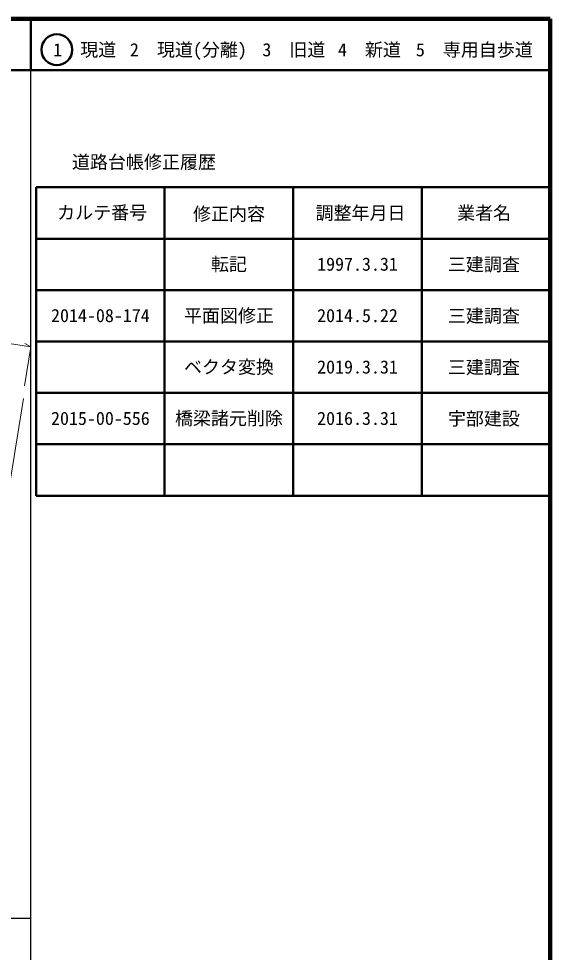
# Model space of a CAD drawing. Units: millimetres, scale not verified. Extents: x 40000 to 680000, y 20000 to 380000.
# Drawn here: x 576611 to 680000, y 198357 to 380000 of the extents above; entities that cross this region are included whole.
import ezdxf
from ezdxf.enums import TextEntityAlignment as Align

# ---------------------------------------------------------------- set-up
doc = ezdxf.new("R2010")
doc.units = ezdxf.units.MM
doc.header["$LTSCALE"] = 1000
for name, color, linetype, lineweight in [('M-BMK-SRVR', 3, 'Continuous', 13), ('M-STR-HTXT', 7, 'Continuous', 13), ('M-TTL', 2, 'Continuous', 140), ('M-TTL-BAND', 7, 'Continuous', 25), ('M-TTL-FRAM', 2, 'Continuous', 50), ('M-TTL-LINE', 7, 'Continuous', 50)]:
    doc.layers.add(name, color=color, linetype=linetype, lineweight=lineweight)
doc.layers.add('M-TTL-TXT', color=7, linetype='Continuous')
doc.styles.add('ＭＳ ゴシック', font='')
doc.styles.get('ＭＳ ゴシック').set_extended_font_data('MS Gothic')

msp = doc.modelspace()

# ---------------------------------------------------------------- linework, layer by layer
at = {"layer": 'M-BMK-SRVR'}
msp.add_line((577521, 306092), (570329, 261489), dxfattribs=at)
at = {"layer": 'M-STR-HTXT'}
for p, q in [((531395, 323564), (579000, 316165)), ((579000, 316165), (577746, 308559)), ((579000, 316165), (577779, 316773))]:
    msp.add_line(p, q, dxfattribs=at)
at = {"layer": 'M-TTL'}
for p, q in [((680000, 380000), (40000, 380000)), ((680000, 20000), (680000, 380000))]:
    msp.add_line(p, q, dxfattribs=at)
at = {"layer": 'M-TTL-BAND'}
for p, q in [((579000, 20000), (579000, 370000)), ((40000, 205000), (579000, 205000))]:
    msp.add_line(p, q, dxfattribs=at)
at = {"layer": 'M-TTL-FRAM'}
for p, q in [((580000, 347197), (580000, 287197)), ((580000, 347197), (680000, 347197)), ((580000, 287197), (680000, 287197))]:
    msp.add_line(p, q, dxfattribs=at)
at = {"layer": 'M-TTL-LINE'}
for p, q in [((579000, 380000), (579000, 370000)), ((40000, 370000), (680000, 370000)), ((605000, 347197), (605000, 287197)), ((630000, 347197), (630000, 287197)), ((655000, 347197), (655000, 287197)), ((580000, 337197), (680000, 337197)), ((580000, 327197), (680000, 327197)), ((580000, 317197), (680000, 317197)), ((580000, 307197), (680000, 307197)), ((580000, 297197), (680000, 297197))]:
    msp.add_line(p, q, dxfattribs=at)
msp.add_circle((584031, 373958), 3000, dxfattribs=at)

# ---------------------------------------------------------------- texts
at = {"layer": 'M-TTL-TXT', "style": 'ＭＳ ゴシック'}
for s, p in [('1\u3000現道', (589448, 373958)), ('2\u3000現道(分離)', (609619, 373958)), ('3\u3000旧道', (630121, 373958)), ('4\u3000新道', (644824, 373958)), ('5\u3000専用自歩道', (665228, 373958)), ('道路台帳修正履歴', (600968, 352113)), ('カルテ番号', (592839, 342277)), ('修正内容', (617509, 342023)), ('調整年月日', (643089, 342197)), ('業者名', (667134, 342197)), ('転記', (617500, 332245)), ('1997.3.31', (642500, 332245)), ('三建調査', (667077, 332189)), ('2014-08-174', (592500, 322245)), ('平面図修正', (617500, 322245)), ('2014.5.22', (642500, 322245)), ('三建調査', (667077, 322189)), ('ベクタ変換', (617500, 312245)), ('2019.3.31', (642500, 312245)), ('三建調査', (667077, 312189)), ('2015-00-556', (592500, 302245)), ('橋梁諸元削除', (617500, 302245)), ('2016.3.31', (642500, 302245)), ('宇部建設', (667077, 302189))]:
    msp.add_text(s, height=2566, dxfattribs=at).set_placement(p, align=Align.MIDDLE_CENTER)

doc.saveas('drawing.dxf')
